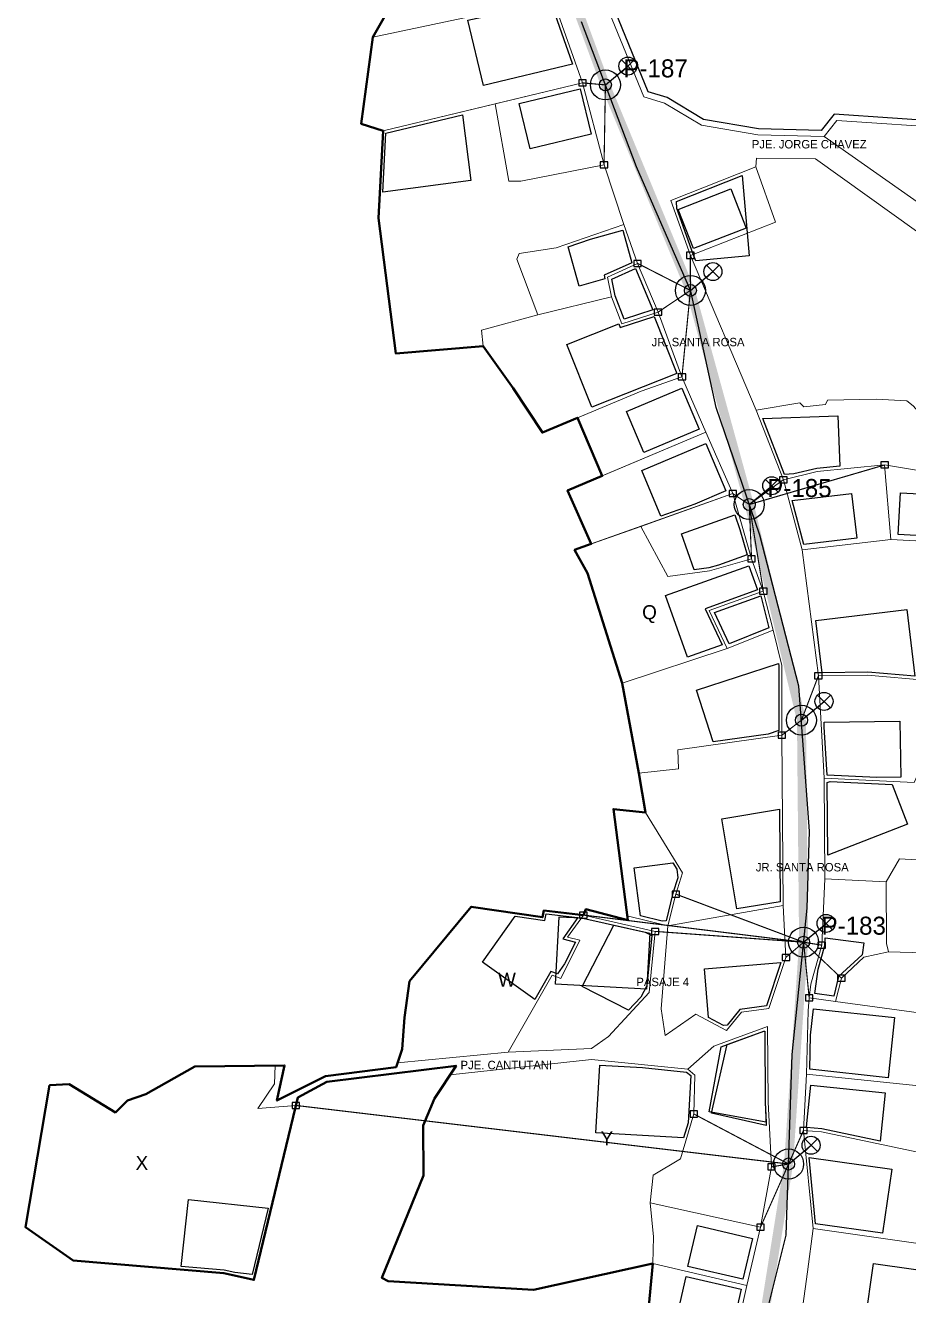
# Model space of a CAD drawing. Header units: metres. Extents: x 425183 to 427629, y 8434421 to 8436790.
# Drawn here: x 425286.3 to 425404, y 8435875.9 to 8436045.1 of the extents above; entities that cross this region are included whole.
import ezdxf
from ezdxf.enums import TextEntityAlignment as Align

# ---------------------------------------------------------------- set-up
doc = ezdxf.new("R2010")
doc.units = ezdxf.units.M
for name, color, linetype, lineweight in [('02_CALLES_Y_VIAS', 7, 'Continuous', 25), ('03_MANZANAS_ROTULOS', 6, 'Continuous', 35), ('04_LOTES_PREDIALES', 7, 'Continuous', 15), ('06_HUELLAS_CASAS_COMPLEMENTO', 4, 'Continuous', 25), ('07_EQUIPAMIENTOS', 3, 'Continuous', 40)]:
    doc.layers.add(name, color=color, linetype=linetype, lineweight=lineweight)
for name, color, linetype in [('05_RED_BT_TRONCAL_CAAI', 3, 'Continuous'), ('07_POSTES_BT_CAC', 5, 'Continuous'), ('08_ALUMBRADO_PUBLICO_LED', 30, 'Continuous'), ('08_TOPONIMIA_ROTULOS', 7, 'Continuous'), ('11_ACOMETIDAS_DOMICILIARIAS', 4, 'Continuous'), ('12_CAJAS_PORTAMEDIDOR_LT', 2, 'Continuous')]:
    doc.layers.add(name, color=color, linetype=linetype)

msp = doc.modelspace()

# ---------------------------------------------------------------- linework, layer by layer
at = {"layer": '02_CALLES_Y_VIAS'}
msp.add_lwpolyline([(425384.92, 8435872.94), (425387.68, 8435883.98), (425388.45, 8435908.04), (425390.44, 8435927.51), (425390.75, 8435937.78), (425389.37, 8435957.1), (425384.15, 8435977.18), (425378.33, 8435994.19), (425374.96, 8436009.68), (425367.75, 8436026.23), (425360.39, 8436045.55)], dxfattribs=at)
at = {"layer": '04_LOTES_PREDIALES'}
for points in [[(425353.59, 8436056.56), (425349.38, 8436054.98), (425349.8, 8436053.86), (425336.65, 8436050.61), (425332.61, 8436043.53), (425356.58, 8436048.6), (425353.59, 8436056.56)], [(425360.53, 8436037.43), (425356.58, 8436048.6), (425332.61, 8436043.53), (425331.08, 8436031.98), (425333.98, 8436031.05), (425360.53, 8436037.43)], [(425360.53, 8436037.43), (425348.91, 8436034.63), (425350.72, 8436024.34), (425352.32, 8436024.33), (425363.41, 8436026.5), (425360.53, 8436037.43)], [(425363.41, 8436026.5), (425352.32, 8436024.33), (425350.72, 8436024.34), (425348.91, 8436034.63), (425333.98, 8436031.05), (425333.35, 8436019.41), (425335.69, 8436001.37), (425347.3, 8436002.35), (425347.11, 8436004.49), (425354.59, 8436006.52), (425351.79, 8436013.97), (425352.09, 8436014.71), (425357.03, 8436015.47), (425366.06, 8436018.58), (425363.41, 8436026.5)], [(425427.72, 8436032.24), (425420.73, 8436033.14), (425410.44, 8436033.65), (425410.35, 8436031.36), (425394.43, 8436032.43), (425392.7, 8436030.29), (425409.6, 8436018.43), (425411.15, 8436015.8), (425411.9, 8436016.06), (425412.28, 8436020.75), (425425.66, 8436019.41), (425427.72, 8436032.24)], [(425383.67, 8435993.85), (425389.49, 8435994.82), (425390, 8435994.27), (425392.88, 8435994.61), (425393.18, 8435995.18), (425399.63, 8435995.3), (425403.73, 8435995.1), (425404.57, 8435994.4), (425405.22, 8435993.64), (425407.93, 8435992.76), (425416.9, 8435991.52), (425417.39, 8435995.19), (425424, 8435994.39), (425424.77, 8436008.42), (425412.62, 8436009.56), (425411.61, 8436012.6), (425409.77, 8436012.8), (425408.61, 8436015.12), (425391.58, 8436027.33), (425383.73, 8436027.41), (425383.61, 8436026.26), (425386.23, 8436018.86), (425374.9, 8436014.46), (425383.67, 8435993.85)], [(425374.9, 8436014.46), (425386.23, 8436018.86), (425383.61, 8436026.26), (425372.32, 8436021.77), (425374.9, 8436014.46)], [(425363.86, 8436011.56), (425367.87, 8436013.39), (425366.06, 8436018.58), (425357.03, 8436015.47), (425352.09, 8436014.71), (425351.79, 8436013.97), (425354.59, 8436006.52), (425364.4, 8436008.92), (425363.86, 8436011.56)], [(425367.87, 8436013.39), (425363.86, 8436011.56), (425364.4, 8436008.92), (425365.79, 8436005.33), (425370.6, 8436006.89), (425367.87, 8436013.39)], [(425370.6, 8436006.89), (425365.79, 8436005.33), (425364.4, 8436008.92), (425354.59, 8436006.52), (425347.11, 8436004.49), (425347.3, 8436002.35), (425351.31, 8435996.79), (425355.21, 8435990.86), (425368.35, 8435996.39), (425373.78, 8435998.26), (425370.6, 8436006.89)], [(425373.78, 8435998.26), (425368.35, 8435996.39), (425359.87, 8435992.82), (425363.16, 8435985.09), (425376.98, 8435990.93), (425373.78, 8435998.26)], [(425387.29, 8435984.58), (425391.81, 8435985.68), (425400.77, 8435986.54), (425407.93, 8435985.36), (425407.93, 8435992.76), (425405.22, 8435993.64), (425404.57, 8435994.4), (425403.73, 8435995.1), (425399.63, 8435995.3), (425393.18, 8435995.18), (425392.88, 8435994.61), (425390, 8435994.27), (425389.49, 8435994.82), (425383.67, 8435993.85), (425387.29, 8435984.58)], [(425376.98, 8435990.93), (425358.56, 8435983.15), (425361.71, 8435976.02), (425380.55, 8435982.72), (425376.98, 8435990.93)], [(425389.8, 8435975.22), (425401.62, 8435976.62), (425400.77, 8435986.54), (425391.81, 8435985.68), (425387.29, 8435984.58), (425389.8, 8435975.22)], [(425401.62, 8435976.62), (425409.06, 8435976.23), (425410.97, 8435979.92), (425410.67, 8435983.81), (425407.93, 8435985.36), (425400.77, 8435986.54), (425401.62, 8435976.62)], [(425380.55, 8435982.72), (425368.3, 8435978.36), (425371.92, 8435971.68), (425377.46, 8435972.45), (425383.05, 8435974.02), (425380.55, 8435982.72)], [(425384.62, 8435969.75), (425383.05, 8435974.02), (425377.46, 8435972.45), (425371.92, 8435971.68), (425368.3, 8435978.36), (425359.49, 8435975.23), (425361.21, 8435972.12), (425365.81, 8435957.48), (425379.82, 8435962.09), (425377.42, 8435967.15), (425384.62, 8435969.75)], [(425391.95, 8435958.45), (425398.5, 8435958.54), (425406.62, 8435957.83), (425409.58, 8435959.5), (425414.22, 8435959.17), (425415.06, 8435967.38), (425407.79, 8435968.03), (425408.13, 8435973.07), (425409.06, 8435976.23), (425401.62, 8435976.62), (425389.8, 8435975.22), (425391.95, 8435958.45)], [(425384.62, 8435969.75), (425377.42, 8435967.15), (425379.82, 8435962.09), (425385.94, 8435964.56), (425384.62, 8435969.75)], [(425387.1, 8435959.85), (425385.94, 8435964.56), (425379.82, 8435962.09), (425365.81, 8435957.48), (425368.05, 8435945.48), (425373.32, 8435946.08), (425373.23, 8435948.58), (425387.09, 8435950.55), (425387.1, 8435959.85)], [(425406.94, 8435956.52), (425406.62, 8435957.83), (425398.5, 8435958.54), (425391.95, 8435958.45), (425392.73, 8435944.82), (425404.72, 8435944.26), (425407.55, 8435950.55), (425406.94, 8435956.52)], [(425387.09, 8435950.55), (425373.23, 8435948.58), (425373.32, 8435946.08), (425368.05, 8435945.48), (425368.93, 8435940.26), (425373.86, 8435932.2), (425372.96, 8435929.39), (425371.91, 8435925.16), (425387.28, 8435927.86), (425387.09, 8435950.55)], [(425419.79, 8435949.3), (425407.55, 8435950.55), (425404.72, 8435944.26), (425392.73, 8435944.82), (425392.81, 8435931.43), (425401, 8435931), (425402.77, 8435934.08), (425405.07, 8435933.97), (425405.87, 8435939.36), (425418.27, 8435938.2), (425419.79, 8435949.3)], [(425368.93, 8435940.26), (425364.65, 8435940.7), (425366.48, 8435926.51), (425371.91, 8435925.16), (425372.96, 8435929.39), (425373.86, 8435932.2), (425368.93, 8435940.26)], [(425416.98, 8435932.55), (425405.07, 8435933.97), (425402.77, 8435934.08), (425401, 8435931), (425401.02, 8435922.8), (425401.3, 8435921.69), (425415.44, 8435921.3), (425416.98, 8435932.55)], [(425392.39, 8435922.59), (425390.94, 8435917.38), (425390.73, 8435915.55), (425394.25, 8435915.08), (425395.01, 8435918.2), (425398.02, 8435920.97), (425401.3, 8435921.69), (425401.02, 8435922.8), (425401, 8435931), (425392.81, 8435931.43), (425392.39, 8435922.59)], [(425356.51, 8435918.58), (425357.64, 8435918.16), (425360.17, 8435923.27), (425358.56, 8435923.66), (425360.65, 8435926.6), (425355.38, 8435927.19), (425355.21, 8435926.31), (425345.72, 8435927.7), (425337.48, 8435917.78), (425336.84, 8435912.97), (425336.54, 8435908.73), (425335.92, 8435906.93), (425350.65, 8435908.34), (425356.51, 8435918.58)], [(425345.72, 8435927.7), (425355.21, 8435926.31), (425355.38, 8435927.19), (425360.65, 8435926.6), (425370.21, 8435924.42), (425369.4, 8435916.26), (425363.98, 8435910.44), (425361.74, 8435908.84), (425350.65, 8435908.34), (425335.92, 8435906.93), (425336.54, 8435908.73), (425336.84, 8435912.97), (425337.48, 8435917.78), (425345.72, 8435927.7)], [(425385.34, 8435914.14), (425387.63, 8435920.96), (425387.28, 8435927.86), (425371.91, 8435925.16), (425371, 8435914.1), (425371.55, 8435910.54), (425375.61, 8435913.38), (425379.72, 8435911.21), (425381.72, 8435913.65), (425385.34, 8435914.14)], [(425370.21, 8435924.42), (425360.65, 8435926.6), (425358.56, 8435923.66), (425360.17, 8435923.27), (425357.64, 8435918.16), (425356.51, 8435918.58), (425350.65, 8435908.34), (425361.74, 8435908.84), (425363.98, 8435910.44), (425369.4, 8435916.26), (425370.21, 8435924.42)], [(425415.44, 8435921.3), (425401.3, 8435921.69), (425398.02, 8435920.97), (425395.01, 8435918.2), (425394.25, 8435915.08), (425414.47, 8435912.35), (425415.44, 8435921.3)], [(425414.47, 8435912.35), (425394.25, 8435915.08), (425390.73, 8435915.55), (425390.57, 8435913.85), (425390.38, 8435905.4), (425413.46, 8435903.01), (425414.47, 8435912.35)], [(425385.26, 8435901.69), (425385.19, 8435911.74), (425378.01, 8435909.12), (425374.57, 8435906.06), (425375.5, 8435905.29), (425375.37, 8435900.1), (425373.58, 8435894.11), (425369.96, 8435891.97), (425369.55, 8435888.25), (425384.25, 8435885.04), (425385.71, 8435893.06), (425385.26, 8435901.69)], [(425361.74, 8435907.38), (425342.9, 8435905.31), (425340.85, 8435902.17), (425339.31, 8435898.58), (425339.37, 8435891.93), (425333.83, 8435878.26), (425334.68, 8435877.84), (425354, 8435876.7), (425369.92, 8435880.17), (425369.98, 8435883.72), (425369.55, 8435888.25), (425369.96, 8435891.97), (425373.58, 8435894.11), (425375.37, 8435900.1), (425375.5, 8435905.29), (425374.57, 8435906.06), (425361.74, 8435907.38)], [(425322.37, 8435901.24), (425317.29, 8435900.82), (425319.5, 8435904.1), (425319.62, 8435906.55), (425308.92, 8435906.41), (425302.4, 8435902.72), (425299.93, 8435901.9), (425298.33, 8435900.32), (425292.17, 8435904.06), (425289.58, 8435903.92), (425286.35, 8435885.04), (425292.7, 8435880.6), (425312.78, 8435878.9), (425316.78, 8435878.01), (425322.37, 8435901.24)], [(425308.92, 8435906.41), (425319.62, 8435906.55), (425319.5, 8435904.1), (425317.29, 8435900.82), (425322.37, 8435901.24), (425316.78, 8435878.01), (425312.78, 8435878.9), (425292.7, 8435880.6), (425286.35, 8435885.04), (425289.58, 8435903.92), (425292.17, 8435904.06), (425298.33, 8435900.32), (425299.93, 8435901.9), (425302.4, 8435902.72), (425308.92, 8435906.41)], [(425413.46, 8435903.01), (425390.38, 8435905.4), (425389.97, 8435897.92), (425392.37, 8435897.71), (425406.89, 8435894.64), (425406.86, 8435894.29), (425412.52, 8435893.56), (425413.46, 8435903.01)], [(425412.52, 8435893.56), (425406.86, 8435894.29), (425406.89, 8435894.64), (425392.37, 8435897.71), (425389.97, 8435897.92), (425391.24, 8435884.83), (425411.44, 8435881.96), (425412.52, 8435893.56)], [(425384.25, 8435885.04), (425369.55, 8435888.25), (425369.98, 8435883.72), (425369.92, 8435880.17), (425382.44, 8435877.25), (425384.25, 8435885.04)], [(425390.5, 8435879.07), (425389.72, 8435873.28), (425401.58, 8435871.43), (425409.35, 8435869.78), (425411.44, 8435881.96), (425391.24, 8435884.83), (425390.5, 8435879.07)], [(425382.44, 8435877.25), (425369.92, 8435880.17), (425369.22, 8435873.15), (425372.21, 8435871.87), (425373.47, 8435870.07), (425380.49, 8435868.46), (425382.44, 8435877.25)]]:
    msp.add_lwpolyline(points, close=True, dxfattribs=at)
for points in [[(425356.58, 8436048.6), (425360.53, 8436037.43), (425360.53, 8436037.43), (425360.53, 8436037.43), (425360.53, 8436037.43), (425363.41, 8436026.5), (425366.06, 8436018.58), (425367.87, 8436013.39), (425370.6, 8436006.89), (425373.78, 8435998.26), (425376.98, 8435990.93), (425380.55, 8435982.72), (425383.05, 8435974.02), (425384.62, 8435969.75), (425385.94, 8435964.56), (425387.1, 8435959.85), (425387.09, 8435950.55), (425387.28, 8435927.86), (425387.63, 8435920.96), (425385.34, 8435914.14), (425381.72, 8435913.65), (425379.72, 8435911.21), (425375.61, 8435913.38), (425371.55, 8435910.54), (425371, 8435914.1), (425371.91, 8435925.16), (425366.48, 8435926.51), (425364.65, 8435940.7), (425368.93, 8435940.26), (425368.05, 8435945.48), (425365.81, 8435957.48), (425361.21, 8435972.12), (425359.49, 8435975.23), (425361.71, 8435976.02), (425358.56, 8435983.15), (425363.16, 8435985.09), (425359.87, 8435992.82), (425355.21, 8435990.86), (425351.31, 8435996.79), (425347.3, 8436002.35), (425335.69, 8436001.37), (425333.35, 8436019.41), (425333.98, 8436031.05), (425331.08, 8436031.98), (425332.61, 8436043.53), (425336.65, 8436050.61)], [(425362.49, 8436050.81), (425368.71, 8436035.58), (425371.48, 8436034.74), (425376.37, 8436031.8), (425383.9, 8436030.49), (425392.7, 8436030.29), (425394.43, 8436032.43), (425410.35, 8436031.36), (425410.44, 8436033.65), (425412.85, 8436049.17)], [(425429.49, 8436046.98), (425428.15, 8436037.12), (425427.72, 8436032.24), (425425.66, 8436019.41), (425425.01, 8436011.88), (425414.08, 8436012.53), (425411.9, 8436016.06), (425411.15, 8436015.8), (425409.6, 8436018.43), (425392.7, 8436030.29), (425383.9, 8436030.49), (425376.37, 8436031.8), (425371.48, 8436034.74), (425368.71, 8436035.58), (425362.49, 8436050.81)], [(425389.72, 8435873.28), (425390.5, 8435879.07), (425391.24, 8435884.83), (425389.97, 8435897.92), (425390.38, 8435905.4), (425390.57, 8435913.85), (425390.73, 8435915.55), (425390.94, 8435917.38), (425392.39, 8435922.59), (425392.81, 8435931.43), (425392.73, 8435944.82), (425391.95, 8435958.45), (425389.8, 8435975.22), (425387.29, 8435984.58), (425383.67, 8435993.85), (425374.9, 8436014.46), (425372.32, 8436021.77), (425383.61, 8436026.26), (425383.73, 8436027.41), (425391.58, 8436027.33), (425391.58, 8436027.33), (425408.61, 8436015.12)], [(425369.22, 8435873.15), (425369.92, 8435880.17), (425354, 8435876.7), (425334.68, 8435877.84), (425333.83, 8435878.26), (425339.37, 8435891.93), (425339.31, 8435898.58), (425340.85, 8435902.17), (425342.9, 8435905.31), (425361.74, 8435907.38), (425374.57, 8435906.06), (425378.01, 8435909.12), (425385.19, 8435911.74), (425385.19, 8435911.74), (425385.26, 8435901.69), (425385.71, 8435893.06), (425384.25, 8435885.04), (425382.44, 8435877.25), (425380.49, 8435868.46)]]:
    msp.add_lwpolyline(points, dxfattribs=at)
at = {"layer": '05_RED_BT_TRONCAL_CAAI', "color": 3, "const_width": 1.2}
for points in [[(425363.59, 8436037.16), (425353.32, 8436064.95)], [(425374.91, 8436009.79), (425363.59, 8436037.16)], [(425382.75, 8435981.27), (425374.91, 8436009.79)], [(425389.7, 8435952.55), (425382.75, 8435981.27)], [(425389.98, 8435922.98), (425389.7, 8435952.55)], [(425387.98, 8435893.44), (425389.98, 8435922.98)], [(425383.33, 8435864.3), (425387.98, 8435893.44)]]:
    msp.add_lwpolyline(points, dxfattribs=at)
at = {"layer": '06_HUELLAS_CASAS_COMPLEMENTO'}
msp.add_lwpolyline([(425411.97, 8436048.72), (425409.64, 8436033.73), (425409.58, 8436032.21), (425394.07, 8436033.26), (425392.33, 8436031.1), (425383.98, 8436031.29), (425376.65, 8436032.56), (425371.81, 8436035.48), (425369.3, 8436036.23), (425363.25, 8436051.07)], dxfattribs=at)
for points in [[(425356.32, 8436048.14), (425359.18, 8436040.05), (425359.21, 8436039.92), (425347.36, 8436037.07), (425345.26, 8436045.8), (425356.32, 8436048.14)], [(425353.56, 8436028.66), (425352.12, 8436034.69), (425360.25, 8436036.64), (425361.7, 8436030.61), (425353.56, 8436028.66)], [(425334.37, 8436030.73), (425344.55, 8436033.18), (425345.69, 8436024.41), (425333.94, 8436022.88), (425334.37, 8436030.73)], [(425375.28, 8436014.61), (425373.12, 8436020.71), (425373.04, 8436021.63), (425381.78, 8436025.11), (425382.75, 8436014.38), (425375.65, 8436013.74), (425375.28, 8436014.61)], [(425380.3, 8436023.3), (425382.32, 8436018.1), (425375.3, 8436015.37), (425373.28, 8436020.57), (425380.3, 8436023.3)], [(425363.51, 8436011.31), (425360.09, 8436010.36), (425358.64, 8436015.6), (425361.6, 8436016.62), (425365.9, 8436017.81), (425365.97, 8436017.63), (425367.11, 8436013.48), (425363.41, 8436011.8), (425363.51, 8436011.31)], [(425367.6, 8436012.72), (425369.92, 8436007.2), (425366.09, 8436005.95), (425364.88, 8436009.06), (425364.43, 8436011.27), (425367.6, 8436012.72)], [(425365.56, 8436004.83), (425370.08, 8436006.3), (425373.09, 8435998.73), (425361.8, 8435994.24), (425358.47, 8436002.6), (425365.36, 8436005.34), (425365.56, 8436004.83)], [(425373.77, 8435996.75), (425376.07, 8435991.3), (425368.7, 8435988.19), (425366.4, 8435993.65), (425373.77, 8435996.75)], [(425384.55, 8435992.71), (425394.56, 8435993.08), (425394.81, 8435986.37), (425391.75, 8435986.08), (425388.7, 8435985.34), (425387.45, 8435985.29), (425384.55, 8435992.71)], [(425370.99, 8435979.74), (425368.43, 8435985.81), (425376.97, 8435989.41), (425379.63, 8435983.09), (425375.49, 8435981.34), (425370.99, 8435979.74)], [(425388.45, 8435981.8), (425396.37, 8435982.74), (425397.08, 8435976.79), (425390.02, 8435975.95), (425388.45, 8435981.8)], [(425410.39, 8435982.24), (425410.24, 8435979.38), (425408.97, 8435976.94), (425402.59, 8435977.27), (425402.88, 8435982.84), (425410.37, 8435982.45), (425410.39, 8435982.24)], [(425382.48, 8435974.56), (425378.67, 8435973.2), (425377.38, 8435972.84), (425375.42, 8435972.57), (425373.72, 8435977.36), (425380.81, 8435979.89), (425381.5, 8435977.94), (425382.48, 8435974.56)], [(425376.87, 8435967.38), (425379.14, 8435962.59), (425374.52, 8435960.95), (425371.61, 8435969.16), (425382.68, 8435973.1), (425383.83, 8435969.89), (425376.87, 8435967.38)], [(425384.27, 8435969.09), (425385.35, 8435964.86), (425380.07, 8435962.73), (425378.11, 8435966.87), (425384.27, 8435969.09)], [(425398.52, 8435958.94), (425392.46, 8435958.86), (425391.62, 8435965.84), (425403.73, 8435967.28), (425404.78, 8435958.39), (425398.52, 8435958.94)], [(425386.69, 8435951.16), (425385.27, 8435950.7), (425377.96, 8435949.65), (425375.72, 8435956.55), (425386.63, 8435960.09), (425386.7, 8435959.81), (425386.69, 8435951.16)], [(425393.11, 8435945.21), (425392.74, 8435951.67), (425392.73, 8435952.27), (425402.81, 8435952.4), (425402.91, 8435944.94), (425399.74, 8435944.9), (425393.11, 8435945.21)], [(425393.14, 8435944.23), (425393.54, 8435944.39), (425401.77, 8435944), (425403.82, 8435938.68), (425393.2, 8435934.58), (425393.14, 8435944.23)], [(425386.88, 8435928.37), (425381.1, 8435927.41), (425379.09, 8435939.43), (425386.77, 8435940.71), (425386.88, 8435928.37)], [(425373.09, 8435932.69), (425373.23, 8435931.56), (425372.57, 8435929.5), (425371.67, 8435925.84), (425371.14, 8435925.77), (425368.27, 8435926.48), (425367.44, 8435932.88), (425372.56, 8435933.55), (425373.09, 8435932.69)], [(425354.21, 8435915.36), (425347.24, 8435920.32), (425351.58, 8435926.44), (425355.53, 8435925.86), (425355.71, 8435926.75), (425359.89, 8435926.28), (425359.92, 8435926.26), (425357.9, 8435923.41), (425359.59, 8435923), (425358.14, 8435920.08), (425357.2, 8435918.75), (425356.33, 8435919.07), (425354.21, 8435915.36)], [(425360.58, 8435926.2), (425369.49, 8435924.17), (425369.16, 8435917.94), (425369.04, 8435916.73), (425356.93, 8435917.37), (425357.41, 8435926.38), (425360.36, 8435926.23), (425360.58, 8435926.2)], [(425369.09, 8435917.18), (425368.31, 8435915.68), (425366.67, 8435913.92), (425360.5, 8435917.1), (425364.71, 8435925.26), (425368.89, 8435924.3), (425369.75, 8435923.86), (425369.09, 8435917.18)], [(425392.84, 8435923.57), (425398.01, 8435922.88), (425397.8, 8435921.31), (425394.65, 8435918.41), (425394.02, 8435915.81), (425391.48, 8435916.15), (425391.92, 8435919.39), (425392.79, 8435922.52), (425392.84, 8435923.57)], [(425381.51, 8435914.02), (425379.79, 8435911.92), (425379.31, 8435911.88), (425377.32, 8435912.93), (425376.79, 8435919.44), (425386.97, 8435920.27), (425385.04, 8435914.5), (425381.51, 8435914.02)], [(425390.9, 8435910.58), (425391.28, 8435914.12), (425402.1, 8435912.94), (425401.23, 8435904.93), (425390.8, 8435906.06), (425390.9, 8435910.58)], [(425385, 8435899.03), (425377.42, 8435900.41), (425378.99, 8435909.05), (425384.67, 8435911.13), (425384.8, 8435911.11), (425384.86, 8435901.68), (425385, 8435899.03)], [(425384.86, 8435901.68), (425385.02, 8435898.57), (425377.73, 8435900.23), (425379.8, 8435909.34), (425384.7, 8435911.14), (425384.8, 8435911.12), (425384.86, 8435901.68)], [(425374.41, 8435905.68), (425374.97, 8435905.21), (425374.6, 8435898.91), (425374, 8435896.91), (425362.31, 8435897.6), (425362.84, 8435906.61), (425368.55, 8435906.28), (425374.41, 8435905.68)], [(425392.42, 8435898.11), (425390.39, 8435898.28), (425390.45, 8435899.29), (425390.93, 8435903.94), (425400.86, 8435902.91), (425400.2, 8435896.46), (425392.42, 8435898.11)], [(425390.72, 8435894.32), (425401.72, 8435892.76), (425400.5, 8435884.22), (425391.58, 8435885.49), (425390.72, 8435894.32)], [(425316.54, 8435878.74), (425314.23, 8435878.99), (425312.84, 8435879.3), (425307.1, 8435879.78), (425308.06, 8435888.73), (425318.67, 8435887.58), (425316.54, 8435878.74)], [(425316.54, 8435878.74), (425314.23, 8435878.99), (425312.84, 8435879.3), (425307.1, 8435879.78), (425308.06, 8435888.73), (425318.67, 8435887.58), (425316.54, 8435878.74)], [(425383.18, 8435883.52), (425381.91, 8435878.09), (425374.58, 8435879.8), (425375.85, 8435885.23), (425383.18, 8435883.52)], [(425409.08, 8435870.53), (425405.1, 8435871.09), (425401.65, 8435871.83), (425398.18, 8435872.37), (425399.3, 8435880.21), (425410.26, 8435878.65), (425409.27, 8435871.66), (425409.08, 8435870.53)], [(425381.68, 8435876.75), (425380.43, 8435871.31), (425373.09, 8435873), (425374.34, 8435878.44), (425381.68, 8435876.75)]]:
    msp.add_lwpolyline(points, close=True, dxfattribs=at)
at = {"layer": '07_EQUIPAMIENTOS'}
msp.add_lwpolyline([(425336.65, 8436050.61), (425332.61, 8436043.53), (425331.08, 8436031.98), (425333.98, 8436031.05), (425333.35, 8436019.41), (425335.69, 8436001.37), (425347.3, 8436002.35), (425351.31, 8435996.79), (425355.21, 8435990.86), (425359.87, 8435992.82), (425363.16, 8435985.09), (425358.56, 8435983.15), (425361.71, 8435976.02), (425359.49, 8435975.23), (425361.21, 8435972.12), (425365.81, 8435957.48), (425368.05, 8435945.48), (425368.93, 8435940.26), (425364.65, 8435940.7), (425366.56, 8435925.92), (425360.97, 8435927.36), (425360.65, 8435926.6), (425355.38, 8435927.19), (425355.21, 8435926.31), (425345.72, 8435927.7), (425337.48, 8435917.78), (425336.84, 8435912.97), (425336.54, 8435908.73), (425335.71, 8435906.32), (425326.32, 8435905.12), (425319.84, 8435901.89), (425320.86, 8435906.56), (425308.92, 8435906.41), (425302.4, 8435902.72), (425299.93, 8435901.9), (425298.33, 8435900.32), (425292.17, 8435904.06), (425289.58, 8435903.92), (425286.35, 8435885.04), (425292.7, 8435880.6), (425312.78, 8435878.9), (425316.78, 8435878.01), (425322.63, 8435902.3), (425326.47, 8435904.4), (425343.7, 8435906.53), (425340.85, 8435902.17), (425339.31, 8435898.58), (425339.37, 8435891.93), (425333.83, 8435878.26), (425334.68, 8435877.84), (425354, 8435876.7), (425369.92, 8435880.17), (425369.22, 8435873.15)], dxfattribs=at)
at = {"layer": '07_POSTES_BT_CAC', "color": 5}
for centre, radius in [((425363.59, 8436037.16), 2), ((425363.59, 8436037.16), 0.8), ((425374.91, 8436009.79), 2), ((425374.91, 8436009.79), 0.8), ((425382.75, 8435981.27), 2), ((425382.75, 8435981.27), 0.8), ((425389.7, 8435952.55), 2), ((425389.7, 8435952.55), 0.8), ((425389.98, 8435922.98), 2), ((425389.98, 8435922.98), 0.8), ((425387.98, 8435893.44), 2), ((425387.98, 8435893.44), 0.8)]:
    msp.add_circle(centre, radius, dxfattribs=at)
at = {"layer": '08_ALUMBRADO_PUBLICO_LED', "color": 30}
for p, q in [((425363.59, 8436037.16), (425366.59, 8436039.66)), ((425365.79, 8436038.86), (425367.39, 8436040.46)), ((425365.79, 8436040.46), (425367.39, 8436038.86)), ((425374.91, 8436009.79), (425377.91, 8436012.29)), ((425377.11, 8436011.49), (425378.71, 8436013.09)), ((425377.11, 8436013.09), (425378.71, 8436011.49)), ((425382.75, 8435981.27), (425385.75, 8435983.77)), ((425384.95, 8435982.97), (425386.55, 8435984.57)), ((425384.95, 8435984.57), (425386.55, 8435982.97)), ((425389.7, 8435952.55), (425392.7, 8435955.05)), ((425391.9, 8435954.25), (425393.5, 8435955.85)), ((425391.9, 8435955.85), (425393.5, 8435954.25)), ((425392.18, 8435924.68), (425393.78, 8435926.28)), ((425392.18, 8435926.28), (425393.78, 8435924.68)), ((425389.98, 8435922.98), (425392.98, 8435925.48)), ((425387.98, 8435893.44), (425390.98, 8435895.94)), ((425390.18, 8435895.14), (425391.78, 8435896.74)), ((425390.18, 8435896.74), (425391.78, 8435895.14))]:
    msp.add_line(p, q, dxfattribs=at)
for centre in [(425366.59, 8436039.66), (425377.91, 8436012.29), (425385.75, 8435983.77), (425392.7, 8435955.05), (425392.98, 8435925.48), (425390.98, 8435895.94)]:
    msp.add_circle(centre, 1.2, dxfattribs=at)
at = {"layer": '11_ACOMETIDAS_DOMICILIARIAS', "color": 4, "const_width": 0.15}
for points in [[(425363.59, 8436037.16), (425360.53, 8436037.43)], [(425363.59, 8436037.16), (425360.53, 8436037.43)], [(425363.59, 8436037.16), (425363.41, 8436026.5)], [(425374.91, 8436009.79), (425374.9, 8436014.46)], [(425374.91, 8436009.79), (425374.9, 8436014.46)], [(425374.91, 8436009.79), (425367.87, 8436013.39)], [(425374.91, 8436009.79), (425370.6, 8436006.89)], [(425374.91, 8436009.79), (425370.6, 8436006.89)], [(425374.91, 8436009.79), (425370.6, 8436006.89)], [(425374.91, 8436009.79), (425373.78, 8435998.26)], [(425382.75, 8435981.27), (425400.77, 8435986.54)], [(425382.75, 8435981.27), (425387.29, 8435984.58)], [(425382.75, 8435981.27), (425387.29, 8435984.58)], [(425382.75, 8435981.27), (425380.55, 8435982.72)], [(425382.75, 8435981.27), (425380.55, 8435982.72)], [(425382.75, 8435981.27), (425384.62, 8435969.75)], [(425382.75, 8435981.27), (425383.05, 8435974.02)], [(425389.7, 8435952.55), (425391.95, 8435958.45)], [(425389.7, 8435952.55), (425391.95, 8435958.45)], [(425389.7, 8435952.55), (425387.09, 8435950.55)], [(425389.7, 8435952.55), (425387.09, 8435950.55)], [(425389.98, 8435922.98), (425372.96, 8435929.39)], [(425389.98, 8435922.98), (425360.65, 8435926.6)], [(425389.98, 8435922.98), (425370.21, 8435924.42)], [(425389.98, 8435922.98), (425370.21, 8435924.42)], [(425389.98, 8435922.98), (425387.63, 8435920.96)], [(425389.98, 8435922.98), (425392.39, 8435922.59)], [(425389.98, 8435922.98), (425390.73, 8435915.55)], [(425389.98, 8435922.98), (425395.01, 8435918.2)], [(425389.98, 8435922.98), (425392.39, 8435922.59)], [(425387.98, 8435893.44), (425322.37, 8435901.24)], [(425387.98, 8435893.44), (425322.37, 8435901.24)], [(425387.98, 8435893.44), (425375.37, 8435900.1)], [(425387.98, 8435893.44), (425389.97, 8435897.92)], [(425387.98, 8435893.44), (425384.25, 8435885.04)], [(425387.98, 8435893.44), (425385.71, 8435893.06)]]:
    msp.add_lwpolyline(points, dxfattribs=at)
at = {"layer": '12_CAJAS_PORTAMEDIDOR_LT', "color": 2}
for points in [[(425360.03, 8436037.03), (425361.03, 8436037.03), (425361.03, 8436037.83), (425360.03, 8436037.83), (425360.03, 8436037.03)], [(425360.03, 8436037.03), (425361.03, 8436037.03), (425361.03, 8436037.83), (425360.03, 8436037.83), (425360.03, 8436037.03)], [(425362.91, 8436026.1), (425363.91, 8436026.1), (425363.91, 8436026.9), (425362.91, 8436026.9), (425362.91, 8436026.1)], [(425367.37, 8436012.99), (425368.37, 8436012.99), (425368.37, 8436013.79), (425367.37, 8436013.79), (425367.37, 8436012.99)], [(425374.4, 8436014.06), (425375.4, 8436014.06), (425375.4, 8436014.86), (425374.4, 8436014.86), (425374.4, 8436014.06)], [(425374.4, 8436014.06), (425375.4, 8436014.06), (425375.4, 8436014.86), (425374.4, 8436014.86), (425374.4, 8436014.06)], [(425370.1, 8436006.49), (425371.1, 8436006.49), (425371.1, 8436007.29), (425370.1, 8436007.29), (425370.1, 8436006.49)], [(425370.1, 8436006.49), (425371.1, 8436006.49), (425371.1, 8436007.29), (425370.1, 8436007.29), (425370.1, 8436006.49)], [(425370.1, 8436006.49), (425371.1, 8436006.49), (425371.1, 8436007.29), (425370.1, 8436007.29), (425370.1, 8436006.49)], [(425373.28, 8435997.86), (425374.28, 8435997.86), (425374.28, 8435998.66), (425373.28, 8435998.66), (425373.28, 8435997.86)], [(425400.27, 8435986.14), (425401.27, 8435986.14), (425401.27, 8435986.94), (425400.27, 8435986.94), (425400.27, 8435986.14)], [(425386.79, 8435984.18), (425387.79, 8435984.18), (425387.79, 8435984.98), (425386.79, 8435984.98), (425386.79, 8435984.18)], [(425386.79, 8435984.18), (425387.79, 8435984.18), (425387.79, 8435984.98), (425386.79, 8435984.98), (425386.79, 8435984.18)], [(425380.05, 8435982.32), (425381.05, 8435982.32), (425381.05, 8435983.12), (425380.05, 8435983.12), (425380.05, 8435982.32)], [(425380.05, 8435982.32), (425381.05, 8435982.32), (425381.05, 8435983.12), (425380.05, 8435983.12), (425380.05, 8435982.32)], [(425382.55, 8435973.62), (425383.55, 8435973.62), (425383.55, 8435974.42), (425382.55, 8435974.42), (425382.55, 8435973.62)], [(425384.12, 8435969.35), (425385.12, 8435969.35), (425385.12, 8435970.15), (425384.12, 8435970.15), (425384.12, 8435969.35)], [(425391.45, 8435958.05), (425392.45, 8435958.05), (425392.45, 8435958.85), (425391.45, 8435958.85), (425391.45, 8435958.05)], [(425391.45, 8435958.05), (425392.45, 8435958.05), (425392.45, 8435958.85), (425391.45, 8435958.85), (425391.45, 8435958.05)], [(425386.59, 8435950.15), (425387.59, 8435950.15), (425387.59, 8435950.95), (425386.59, 8435950.95), (425386.59, 8435950.15)], [(425386.59, 8435950.15), (425387.59, 8435950.15), (425387.59, 8435950.95), (425386.59, 8435950.95), (425386.59, 8435950.15)], [(425372.46, 8435928.99), (425373.46, 8435928.99), (425373.46, 8435929.79), (425372.46, 8435929.79), (425372.46, 8435928.99)], [(425360.15, 8435926.2), (425361.15, 8435926.2), (425361.15, 8435927), (425360.15, 8435927), (425360.15, 8435926.2)], [(425369.71, 8435924.02), (425370.71, 8435924.02), (425370.71, 8435924.82), (425369.71, 8435924.82), (425369.71, 8435924.02)], [(425369.71, 8435924.02), (425370.71, 8435924.02), (425370.71, 8435924.82), (425369.71, 8435924.82), (425369.71, 8435924.02)], [(425391.89, 8435922.19), (425392.89, 8435922.19), (425392.89, 8435922.99), (425391.89, 8435922.99), (425391.89, 8435922.19)], [(425391.89, 8435922.19), (425392.89, 8435922.19), (425392.89, 8435922.99), (425391.89, 8435922.99), (425391.89, 8435922.19)], [(425387.13, 8435920.56), (425388.13, 8435920.56), (425388.13, 8435921.36), (425387.13, 8435921.36), (425387.13, 8435920.56)], [(425394.51, 8435917.8), (425395.51, 8435917.8), (425395.51, 8435918.6), (425394.51, 8435918.6), (425394.51, 8435917.8)], [(425390.23, 8435915.15), (425391.23, 8435915.15), (425391.23, 8435915.95), (425390.23, 8435915.95), (425390.23, 8435915.15)], [(425321.87, 8435900.84), (425322.87, 8435900.84), (425322.87, 8435901.64), (425321.87, 8435901.64), (425321.87, 8435900.84)], [(425321.87, 8435900.84), (425322.87, 8435900.84), (425322.87, 8435901.64), (425321.87, 8435901.64), (425321.87, 8435900.84)], [(425374.87, 8435899.7), (425375.87, 8435899.7), (425375.87, 8435900.5), (425374.87, 8435900.5), (425374.87, 8435899.7)], [(425389.47, 8435897.52), (425390.47, 8435897.52), (425390.47, 8435898.32), (425389.47, 8435898.32), (425389.47, 8435897.52)], [(425385.21, 8435892.66), (425386.21, 8435892.66), (425386.21, 8435893.46), (425385.21, 8435893.46), (425385.21, 8435892.66)], [(425383.75, 8435884.64), (425384.75, 8435884.64), (425384.75, 8435885.44), (425383.75, 8435885.44), (425383.75, 8435884.64)]]:
    msp.add_lwpolyline(points, dxfattribs=at)

# ---------------------------------------------------------------- texts
at = {"layer": '03_MANZANAS_ROTULOS'}
for s, p in [('Q', (425369.46, 8435966.93)), ('W', (425350.48, 8435917.99)), ('Y', (425363.79, 8435896.86)), ('X', (425301.86, 8435893.58))]:
    msp.add_text(s, height=1.88, dxfattribs=at).set_placement(p, align=Align.MIDDLE_CENTER)
at = {"layer": '07_POSTES_BT_CAC', "color": 5}
for s, p in [('P-187', (425365.99, 8436038.16)), ('P-185', (425385.15, 8435982.27)), ('P-183', (425392.38, 8435923.98))]:
    msp.add_text(s, height=2.4, dxfattribs=at).set_placement(p)
at = {"layer": '08_TOPONIMIA_ROTULOS'}
for s, p in [('PJE. JORGE CHAVEZ', (425390.73, 8436029.26)), ('JR. SANTA ROSA', (425375.93, 8436002.91)), ('JR. SANTA ROSA', (425389.8, 8435932.97)), ('PASAJE 4', (425371.22, 8435917.69)), ('PJE. CANTUTANI', (425350.4, 8435906.62))]:
    msp.add_text(s, height=1.125, dxfattribs=at).set_placement(p, align=Align.MIDDLE_CENTER)

doc.saveas('drawing.dxf')
